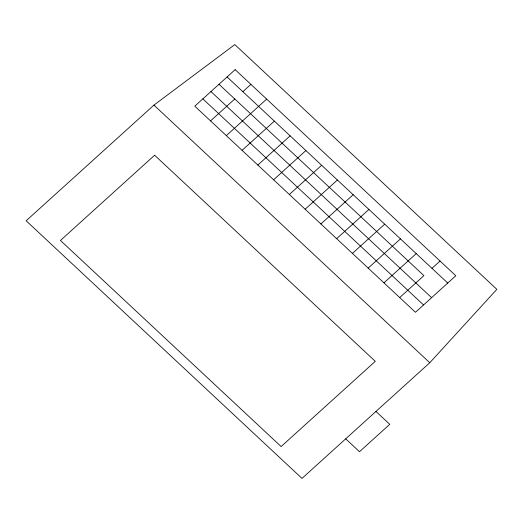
<?xml version="1.0" encoding="UTF-8"?>
<svg xmlns="http://www.w3.org/2000/svg" width="523" height="523" viewBox="0 0 523 523"><rect width="100%" height="100%" fill="white"/><g stroke="black" fill="none" stroke-linecap="round" stroke-linejoin="round"><path stroke-width="0.78" d="M429.769 362.74L496.85 289.337L234.807 44.592L153.932 105.116L26.15 220.778L301.987 478.408L429.769 362.74L153.932 105.116M210.56 120.898L234.768 98.984M242.842 91.675L250.909 84.373M226.322 135.62L266.671 99.095M242.084 150.336L274.366 121.12M257.846 165.059L290.128 135.843M273.607 179.781L305.89 150.565M289.369 194.504L321.652 165.281M305.131 209.226L337.413 180.004M320.893 223.949L353.175 194.726M336.655 238.671L368.937 209.448M352.417 253.387L384.699 224.171M368.179 268.109L400.461 238.893M383.941 282.832L416.223 253.616M399.703 297.554L423.911 275.641L219.006 84.262M431.985 268.332L440.052 261.029M227.08 76.953L447.747 283.054M210.939 91.564L431.606 297.665M202.865 98.873L423.538 304.968M375.965 411.444L389.759 424.323L359.491 451.715L345.703 438.836M235.147 69.651L194.798 106.176L415.465 312.277L455.814 275.752L235.147 69.651M154.612 155.226L60.459 240.456L281.126 446.55L375.285 361.328L154.612 155.226"/></g></svg>
